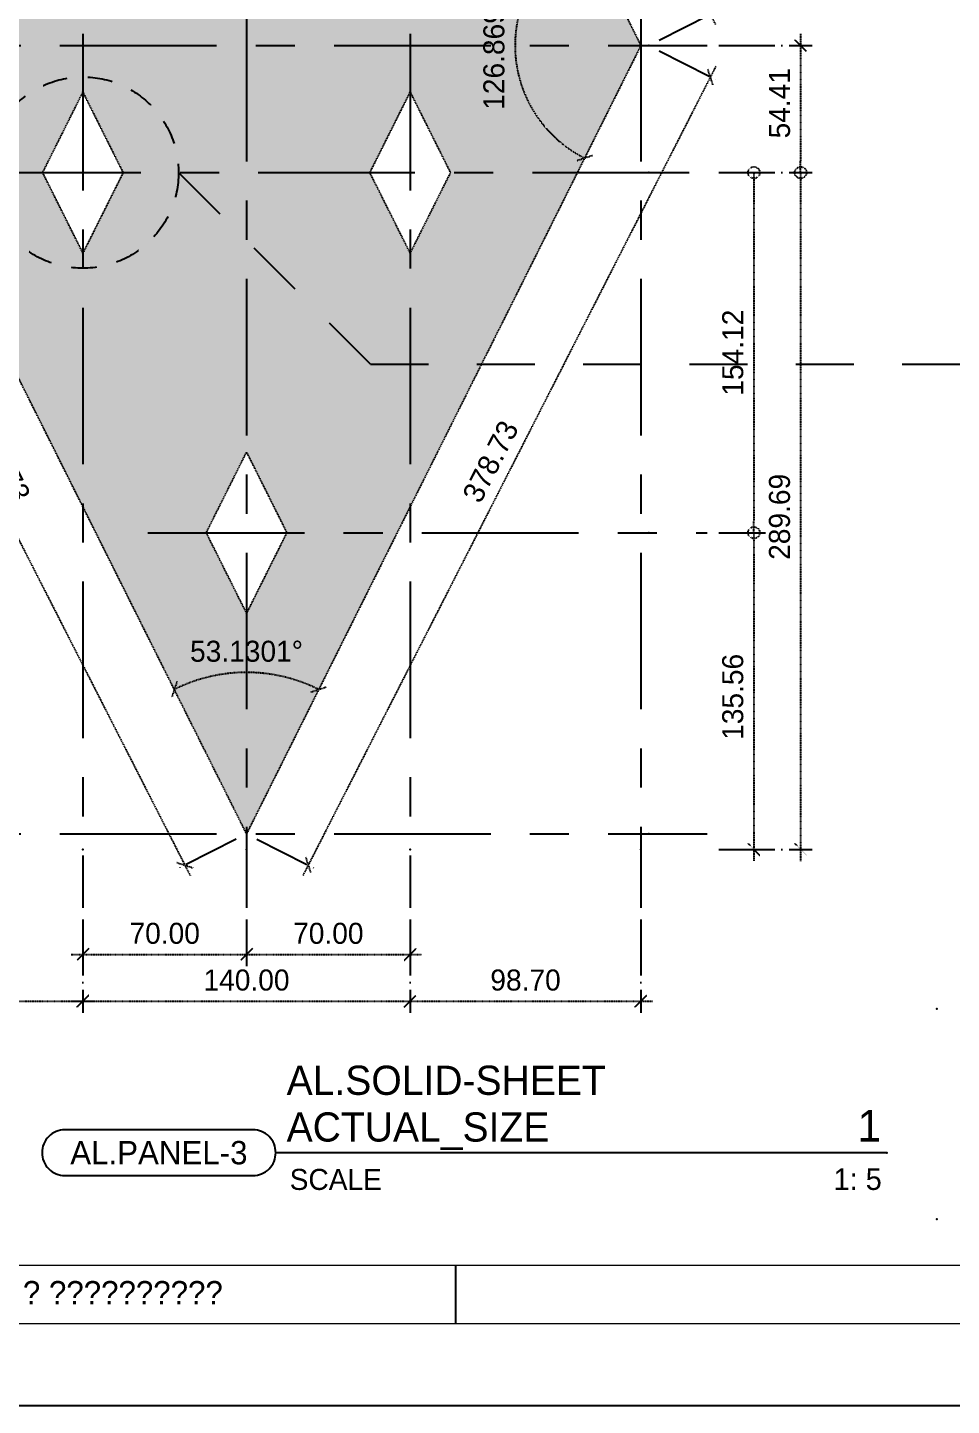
# Model space of a CAD drawing. Header units: millimetres. Extents: x -244126 to 368105, y -173968 to 259060.
# Drawn here: x 18429 to 18824, y 3898 to 4488 of the extents above; entities that cross this region are included whole.
import ezdxf
from ezdxf.enums import TextEntityAlignment as Align

# ---------------------------------------------------------------- set-up
doc = ezdxf.new("R2010")
doc.units = ezdxf.units.MM
doc.header["$MEASUREMENT"] = 0
for name, pattern in [('ACAD_ISO04W100', [30, 24, -3, 0, -3]), ('BORDER2', [22.225, 6.35, -3.175, 6.35, -3.175, 0, -3.175]), ('CENTER', [2, 1.25, -0.25, 0.25, -0.25]), ('TA_GL_000.00010', [0.000275, 0.0001, -2.5e-05, 2.5e-05, -2.5e-05, 0.0001]), ('TA_GL_067.00000', [184.25, 67, -16.75, 16.75, -16.75, 67]), ('TA_HL_003.00000', [19.5, 10.65, -8.85]), ('TA_HL_007.00000', [45.5, 24.85, -20.65])]:
    doc.linetypes.add(name, pattern=pattern)
for name, color, linetype in [('000 - D I M', 6, 'Continuous'), ('000 - GRID', 8, 'CENTER'), ('000 - H A T C H', 8, 'Continuous'), ('000 - SYMBOL CON', 1, 'Continuous'), ('000 - T E X T', 4, 'Continuous'), ('000 - TITLEBLOCK', 4, 'Continuous'), ('000 - WIPEOUT', 250, 'Continuous'), ('A11_ALU.SOLID SHEET', 7, 'Continuous')]:
    doc.layers.add(name, color=color, linetype=linetype)
doc.styles.add('Cetury Gothic', font='GOTHIC.TTF')
doc.styles.add('CORDIA', font='cordia.shx')
doc.styles.add('MtXpl_BrowalliaUPC', font='BrowalliaUPC.ttf')
doc.styles.add('TA', font='Cordia New.ttf', dxfattribs={"height": 4.5})
doc.dimstyles.new('DIM C-C', dxfattribs={"dimtxt": 0.18, "dimasz": 0.1, "dimexe": 0.1, "dimexo": 0.1, "dimgap": 0.09, "dimtad": 1, "dimtoh": 1, "dimzin": 0, "dimdsep": 46, "dimtxsty": 'CORDIA', "dimblk": 'ORIGIN', "dimcen": 0.1, "dimdle": 0.1, "dimclrd": 40, "dimclre": 140, "dimclrt": 3, "dimadec": 0, "dimazin": 0, "dimtfac": 1, "dimtix": 1, "dimtmove": 2, "dimatfit": 3, "dimfxl": 1, "dimtolj": 1, "dimtzin": 0, "dimarcsym": 0})
doc.dimstyles.new('DIM C-E', dxfattribs={"dimscale": 2, "dimtxt": 0.18, "dimasz": 0.1, "dimexe": 0.1, "dimexo": 0.1, "dimgap": 0.09, "dimtad": 1, "dimtoh": 1, "dimzin": 0, "dimdsep": 46, "dimtxsty": 'CORDIA', "dimblk1": 'ORIGIN', "dimblk2": 'OBLIQUE', "dimsah": 1, "dimcen": 0.1, "dimdle": 0.1, "dimclrd": 40, "dimclre": 140, "dimclrt": 3, "dimadec": 0, "dimazin": 0, "dimtfac": 1, "dimtix": 1, "dimtmove": 2, "dimatfit": 3, "dimfxl": 1, "dimtolj": 1, "dimtzin": 0, "dimarcsym": 0})
doc.dimstyles.new('DIM E-C', dxfattribs={"dimscale": 2, "dimtxt": 0.18, "dimasz": 0.1, "dimexe": 0.1, "dimexo": 0.1, "dimgap": 0.09, "dimtad": 1, "dimtoh": 1, "dimzin": 0, "dimdsep": 46, "dimtxsty": 'CORDIA', "dimblk1": 'OBLIQUE', "dimblk2": 'ORIGIN', "dimsah": 1, "dimcen": 0.1, "dimdle": 0.1, "dimclrd": 40, "dimclre": 140, "dimclrt": 3, "dimadec": 0, "dimazin": 0, "dimtfac": 1, "dimtix": 1, "dimtmove": 2, "dimatfit": 3, "dimfxl": 1, "dimtolj": 1, "dimtzin": 0, "dimarcsym": 0})
doc.dimstyles.new('DIM E-E', dxfattribs={"dimscale": 2, "dimtxt": 0.18, "dimasz": 0.1, "dimexe": 0.1, "dimexo": 0.1, "dimgap": 0.09, "dimtad": 1, "dimtoh": 1, "dimzin": 0, "dimdsep": 46, "dimtxsty": 'CORDIA', "dimblk": 'OBLIQUE', "dimcen": 0.1, "dimdle": 0.1, "dimclrd": 40, "dimclre": 140, "dimclrt": 3, "dimadec": 0, "dimazin": 0, "dimtfac": 1, "dimtix": 1, "dimtmove": 2, "dimatfit": 3, "dimfxl": 1, "dimtolj": 1, "dimtzin": 0, "dimarcsym": 0})

# ---------------------------------------------------------------- blocks, each defined once
blk = doc.blocks.new('A$Cfd196da9')
at = {"color": 0, "linetype": 'ByBlock', "const_width": 0.1}
blk.add_lwpolyline([(-143.5, -98), (96.5, -98), (96.5, 99), (-143.5, 99)], close=True, dxfattribs=at)
blk = doc.blocks.new('*U1674')
at = {"layer": '000 - T E X T', "color": 3}
blk.add_line((405.94, 35), (405.94, 60), dxfattribs=at)
at = {"layer": '000 - T E X T', "color": 3, "const_width": 0.5}
blk.add_lwpolyline([(25, 60), (1225, 60)], dxfattribs=at)
at = {"layer": '000 - TITLEBLOCK', "color": 250}
blk.add_lwpolyline([(0, 0), (1485, 0), (1485, 1050), (0, 1050)], close=True, dxfattribs=at)
at = {"layer": '000 - T E X T', "color": 3, "xscale": 5, "yscale": 5, "zscale": 5}
blk.add_blockref('A$Cfd196da9', (742.5, 525), dxfattribs=at)
at = {"color": 4, "style": 'TA'}
blk.add_attdef('PAPER_SIZE', text='', height=6.25, dxfattribs=at).set_placement((1421.5, 24.94), align=Align.MIDDLE_RIGHT)
blk.add_attdef('SCALE_SIZE', text='', height=6.25, dxfattribs=at).set_placement((1433.78, 25.07), align=Align.MIDDLE_LEFT)
at = {"layer": '000 - T E X T', "color": 250, "style": 'TA'}
for tag, height, p in [('SUPERLINK', 5, (43.16, 1039.41)), ('NAMEFILE', 5, (43.16, 1029.41)), ('SC', 100, (8.41, 938.03))]:
    blk.add_attdef(tag, text='', height=height, dxfattribs=at).set_placement(p, align=Align.MIDDLE_LEFT)
at = {"layer": '000 - T E X T', "color": 4, "style": 'TA'}
for tag, height, p in [('NAME_JOB_1', 5, (1309.16, 845.63)), ('NAME_JOB_2', 5, (1309.16, 834.72)), ('NAME_PROJECT_1', 7.5, (1234.52, 797.42)), ('NAME_PROJECT_2', 7.5, (1234.52, 778.92)), ('NAME_PROJECT_3', 7.5, (1234.52, 760.42)), ('CODE_VALUE_1', 4.75, (1302.87, 722.8)), ('CODE_VALUE_2', 4.75, (1302.87, 707.8)), ('PART_NAME_VALUE_1', 4.75, (1302.87, 689.69)), ('PART_NAME_VALUE_2', 4.75, (1302.87, 674.69)), ('PART_NAME_VALUE_3', 4.75, (1302.87, 659.69)), ('MATTERIAL_VALUE_1', 9, (1304.89, 642.26)), ('SPEC_VALUE', 9, (1304.89, 621.71)), ('THICKNESS_VALUE', 9, (1304.89, 601.32)), ('COATING_VALUE_1', 9, (1304.89, 581.25)), ('COATING_VALUE_2', 9, (1304.89, 561.18)), ('NAME_TITLE_1', 6, (1236.27, 194.04)), ('NAME_TITLE_2', 6, (1236.27, 177.39)), ('NAME_TITLE_3', 6, (1236.27, 160.74)), ('DRAWING_NO1', 6, (1236.53, 82.29)), ('DRAWING_NO2', 6, (1236.53, 62.29))]:
    blk.add_attdef(tag, text='', height=height, dxfattribs=at).set_placement(p, align=Align.MIDDLE_LEFT)
for tag, p in [('NAME_DAFT', (1383.53, 340.54)), ('NAME_CHECKED', (1383.53, 306.49)), ('NAME_DESIGNER', (1383.53, 273.03)), ('NAME_DESIGN_MGR', (1383.53, 237.79))]:
    blk.add_attdef(tag, text='', height=9, dxfattribs=at).set_placement(p, align=Align.MIDDLE_CENTER)
for tag, p, height in [('REV', (1383.82, 125.62), 9.38), ('NAME_REMARK', (138.21, 43.26), 10)]:
    blk.add_attdef(tag, p, '', height=height, dxfattribs=at)
at = {"layer": '000 - T E X T', "color": 4, "style": 'Cetury Gothic'}
for tag, p in [('SHEET_NO.', (1403.95, 84.99)), ('TOTAL_SHEET_NO.', (1402.41, 44.1))]:
    blk.add_attdef(tag, text='', height=9, dxfattribs=at).set_placement(p, align=Align.CENTER)
blk = doc.blocks.new('*U305')
at = {"color": 3}
blk.add_point((0, -688.2), dxfattribs=at)
at = {"layer": '000 - GRID', "color": 0, "linetype": 'ByBlock'}
blk.add_line((0, 25), (0, -713.2), dxfattribs=at)
at = {"style": 'TA', "flags": 1}
blk.add_attdef('LOCATION', (6, 6), '', height=4.5, dxfattribs=at)
blk = doc.blocks.new('*U306')
at = {"color": 3}
blk.add_point((0, -344.1), dxfattribs=at)
at = {"layer": '000 - GRID', "color": 0, "linetype": 'ByBlock'}
blk.add_line((0, 25), (0, -369.1), dxfattribs=at)
at = {"layer": '000 - GRID', "color": 0}
blk.add_point((0, 0), dxfattribs=at)
at = {"style": 'TA', "flags": 1}
blk.add_attdef('LOCATION', (6, 6), '', height=4.5, dxfattribs=at)
blk = doc.blocks.new('*U871')
at = {"color": 4}
blk.add_line((-4.26, 5.7), (-56.55, 5.7), dxfattribs=at)
at = {"linetype": 'TA_GL_000.00010'}
blk.add_point((0, 18), dxfattribs=at)
for p in [(-4.26, 5.7), (0, 0)]:
    blk.add_point(p)
at = {"layer": '000 - SYMBOL CON', "color": 0, "linetype": 'ByBlock'}
blk.add_lwpolyline([(-74.59, 7.66, 0.414214), (-76.55, 5.7, 0.414214), (-74.59, 3.74), (-58.51, 3.74, 0.414214), (-56.55, 5.7, 0.414214), (-58.51, 7.66)], format="xyb", close=True, dxfattribs=at)
at = {"color": 4, "linetype": 'BORDER2', "style": 'Cetury Gothic'}
blk.add_text('SCALE', height=1.8, dxfattribs=at).set_placement((-55.36, 2.51))
at = {"color": 0, "style": 'TA'}
for tag, p in [('HEADING2', (-55.62, 10.65)), ('HEADING', (-55.62, 6.65))]:
    blk.add_attdef(tag, p, '', height=2.5, dxfattribs=at)
for tag, height, p in [('LO', 2.7, (-4.76, 6.65)), ('SC', 1.85, (-4.7, 2.51))]:
    blk.add_attdef(tag, text='', height=height, dxfattribs=at).set_placement(p, align=Align.RIGHT)
at = {"layer": '000 - T E X T', "color": 0, "style": 'MtXpl_BrowalliaUPC'}
blk.add_attdef('NO.CODE', text='', height=2, dxfattribs=at).set_placement((-66.55, 5.7), align=Align.MIDDLE_CENTER)
blk = doc.blocks.new('A$Cc77fa2ac')
at = {"color": 3, "linetype": 'TA_GL_000.00010'}
blk.add_wipeout([(0, 34.41), (17.2, 0), (0, -34.41), (-17.2, 0)], dxfattribs=at).dxf.layer = '000 - WIPEOUT'
at = {"layer": 'A11_ALU.SOLID SHEET', "color": 3, "linetype": 'TA_GL_000.00010'}
blk.add_lwpolyline([(0, 34.41), (17.2, 0), (0, -34.41), (-17.2, 0)], close=True, dxfattribs=at)
blk = doc.blocks.new('*U351')
at = {"color": 3}
blk.add_point((0, -324.1), dxfattribs=at)
at = {"layer": '000 - GRID', "color": 0, "linetype": 'ByBlock'}
blk.add_line((0, 25), (0, -349.1), dxfattribs=at)
at = {"layer": '000 - GRID', "color": 0}
blk.add_point((0, 0), dxfattribs=at)
at = {"style": 'TA', "flags": 1}
blk.add_attdef('LOCATION', (6, 6), '', height=4.5, dxfattribs=at)
blk = doc.blocks.new('*U349')
at = {"color": 3}
blk.add_point((0, -259.25), dxfattribs=at)
at = {"layer": '000 - GRID', "color": 0, "linetype": 'ByBlock'}
blk.add_line((0, 25), (0, -284.25), dxfattribs=at)
at = {"layer": '000 - GRID', "color": 0}
blk.add_point((0, 0), dxfattribs=at)
at = {"style": 'TA', "flags": 1}
blk.add_attdef('LOCATION', (6, 6), '', height=4.5, dxfattribs=at)
blk = doc.blocks.new('*U350')
at = {"color": 3}
blk.add_point((0, -189.25), dxfattribs=at)
at = {"layer": '000 - GRID', "color": 0, "linetype": 'ByBlock'}
blk.add_line((0, 25), (0, -214.25), dxfattribs=at)
at = {"layer": '000 - GRID', "color": 0}
blk.add_point((0, 0), dxfattribs=at)
at = {"style": 'TA', "flags": 1}
blk.add_attdef('LOCATION', (6, 6), '', height=4.5, dxfattribs=at)
blk = doc.blocks.new('_Oblique')
at = {"color": 0, "linetype": 'ByBlock', "lineweight": -2}
blk.add_line((-0.5, -0.5), (0.5, 0.5), dxfattribs=at)
blk = doc.blocks.new('_Origin')
at = {"color": 0, "linetype": 'ByBlock', "lineweight": -2}
blk.add_line((0, 0), (-1, 0), dxfattribs=at)
blk.add_circle((0, 0), 0.5, dxfattribs=at)
blk = doc.blocks.new('*D2558')
at = {"layer": '000 - D I M', "color": 40, "linetype": 'TA_GL_000.00010', "lineweight": -2, "transparency": 16777216}
blk.add_line((18759.98, 4485.26), (18759.98, 4430.85), dxfattribs=at)
at = {"layer": '000 - D I M', "color": 140, "linetype": 'ACAD_ISO04W100', "lineweight": -2, "transparency": 16777216}
for p, q in [((18724.98, 4480.26), (18764.98, 4480.26)), ((18724.98, 4425.85), (18764.98, 4425.85))]:
    blk.add_line(p, q, dxfattribs=at)
at = {"layer": 'Defpoints', "color": 0, "linetype": 'TA_GL_000.00010', "transparency": 16777216}
for p in [(18719.98, 4480.26), (18719.98, 4425.85), (18759.98, 4425.85)]:
    blk.add_point(p, dxfattribs=at)
at = {"layer": '000 - D I M', "color": 40, "linetype": 'TA_GL_000.00010', "lineweight": -2, "transparency": 16777216, "xscale": 5, "yscale": 5, "zscale": 5}
for name, p, rotation in [('_Oblique', (18759.98, 4480.26), 90), ('_Origin', (18759.98, 4425.85), 270)]:
    blk.add_blockref(name, p, dxfattribs=dict(at, rotation=rotation))
at = {"layer": '000 - D I M', "color": 3, "linetype": 'TA_GL_000.00010', "transparency": 16777216, "insert": (18750.98, 4455.56), "char_height": 9, "attachment_point": 5, "rotation": 90, "style": 'CORDIA'}
blk.add_mtext('\\A1;54.41', dxfattribs=at)
blk = doc.blocks.new('*D2559')
at = {"layer": '000 - D I M', "color": 140, "linetype": 'ACAD_ISO04W100', "lineweight": -2, "transparency": 16777216}
for p, q in [((18724.98, 4425.85), (18744.98, 4425.85)), ((18724.98, 4271.73), (18744.98, 4271.73))]:
    blk.add_line(p, q, dxfattribs=at)
at = {"layer": '000 - D I M', "color": 40, "linetype": 'TA_GL_000.00010', "lineweight": -2, "transparency": 16777216}
blk.add_line((18739.98, 4420.85), (18739.98, 4276.73), dxfattribs=at)
at = {"layer": 'Defpoints', "color": 0, "linetype": 'TA_GL_000.00010', "transparency": 16777216}
for p in [(18719.98, 4425.85), (18719.98, 4271.73), (18739.98, 4271.73)]:
    blk.add_point(p, dxfattribs=at)
at = {"layer": '000 - D I M', "color": 40, "linetype": 'TA_GL_000.00010', "lineweight": -2, "transparency": 16777216, "xscale": 5, "yscale": 5, "zscale": 5}
for p, rotation in [((18739.98, 4425.85), 90), ((18739.98, 4271.73), 270)]:
    blk.add_blockref('_Origin', p, dxfattribs=dict(at, rotation=rotation))
at = {"layer": '000 - D I M', "color": 3, "linetype": 'TA_GL_000.00010', "transparency": 16777216, "insert": (18730.98, 4348.79), "char_height": 9, "attachment_point": 5, "rotation": 90, "style": 'CORDIA'}
blk.add_mtext('\\A1;154.12', dxfattribs=at)
blk = doc.blocks.new('*D2560')
at = {"layer": '000 - D I M', "color": 140, "linetype": 'ACAD_ISO04W100', "lineweight": -2, "transparency": 16777216}
for p, q in [((18724.98, 4271.73), (18744.98, 4271.73)), ((18724.98, 4136.17), (18744.98, 4136.17))]:
    blk.add_line(p, q, dxfattribs=at)
at = {"layer": '000 - D I M', "color": 40, "linetype": 'TA_GL_000.00010', "lineweight": -2, "transparency": 16777216}
blk.add_line((18739.98, 4266.73), (18739.98, 4131.17), dxfattribs=at)
at = {"layer": 'Defpoints', "color": 0, "linetype": 'TA_GL_000.00010', "transparency": 16777216}
for p in [(18719.98, 4271.73), (18719.98, 4136.17), (18739.98, 4136.17)]:
    blk.add_point(p, dxfattribs=at)
at = {"layer": '000 - D I M', "color": 40, "linetype": 'TA_GL_000.00010', "lineweight": -2, "transparency": 16777216, "xscale": 5, "yscale": 5, "zscale": 5}
for name, p, rotation in [('_Origin', (18739.98, 4271.73), 90), ('_Oblique', (18739.98, 4136.17), 270)]:
    blk.add_blockref(name, p, dxfattribs=dict(at, rotation=rotation))
at = {"layer": '000 - D I M', "color": 3, "linetype": 'TA_GL_000.00010', "transparency": 16777216, "insert": (18730.98, 4201.45), "char_height": 9, "attachment_point": 5, "rotation": 90, "style": 'CORDIA'}
blk.add_mtext('\\A1;135.56', dxfattribs=at)
blk = doc.blocks.new('*D2561')
at = {"layer": '000 - D I M', "color": 140, "linetype": 'ACAD_ISO04W100', "lineweight": -2, "transparency": 16777216}
for p, q in [((18724.98, 4425.85), (18764.98, 4425.85)), ((18724.98, 4136.17), (18764.98, 4136.17))]:
    blk.add_line(p, q, dxfattribs=at)
at = {"layer": '000 - D I M', "color": 40, "linetype": 'TA_GL_000.00010', "lineweight": -2, "transparency": 16777216}
blk.add_line((18759.98, 4420.85), (18759.98, 4131.17), dxfattribs=at)
at = {"layer": 'Defpoints', "color": 0, "linetype": 'TA_GL_000.00010', "transparency": 16777216}
for p in [(18719.98, 4425.85), (18719.98, 4136.17), (18759.98, 4136.17)]:
    blk.add_point(p, dxfattribs=at)
at = {"layer": '000 - D I M', "color": 40, "linetype": 'TA_GL_000.00010', "lineweight": -2, "transparency": 16777216, "xscale": 5, "yscale": 5, "zscale": 5}
for name, p, rotation in [('_Origin', (18759.98, 4425.85), 90), ('_Oblique', (18759.98, 4136.17), 270)]:
    blk.add_blockref(name, p, dxfattribs=dict(at, rotation=rotation))
at = {"layer": '000 - D I M', "color": 3, "linetype": 'TA_GL_000.00010', "transparency": 16777216, "insert": (18750.98, 4278.51), "char_height": 9, "attachment_point": 5, "rotation": 90, "style": 'CORDIA'}
blk.add_mtext('\\A1;289.69', dxfattribs=at)
blk = doc.blocks.new('*D2562')
at = {"layer": '000 - D I M', "color": 140, "linetype": 'ACAD_ISO04W100', "lineweight": -2, "transparency": 16777216}
for p, q in [((18452.93, 4106.17), (18452.93, 4086.17)), ((18522.93, 4106.17), (18522.93, 4086.17))]:
    blk.add_line(p, q, dxfattribs=at)
at = {"layer": '000 - D I M', "color": 40, "linetype": 'TA_GL_000.00010', "lineweight": -2, "transparency": 16777216}
blk.add_line((18447.93, 4091.17), (18527.93, 4091.17), dxfattribs=at)
at = {"layer": 'Defpoints', "color": 0, "linetype": 'TA_GL_000.00010', "transparency": 16777216}
for p in [(18452.93, 4111.17), (18522.93, 4111.17), (18522.93, 4091.17)]:
    blk.add_point(p, dxfattribs=at)
at = {"layer": '000 - D I M', "color": 40, "linetype": 'TA_GL_000.00010', "lineweight": -2, "transparency": 16777216, "xscale": 5, "yscale": 5, "zscale": 5, "rotation": 180}
blk.add_blockref('_Oblique', (18452.93, 4091.17), dxfattribs=at)
at = {"layer": '000 - D I M', "color": 40, "linetype": 'TA_GL_000.00010', "lineweight": -2, "transparency": 16777216, "xscale": 5, "yscale": 5, "zscale": 5}
blk.add_blockref('_Oblique', (18522.93, 4091.17), dxfattribs=at)
at = {"layer": '000 - D I M', "color": 3, "linetype": 'TA_GL_000.00010', "transparency": 16777216, "insert": (18487.93, 4100.17), "char_height": 9, "attachment_point": 5, "style": 'CORDIA'}
blk.add_mtext('\\A1;70.00', dxfattribs=at)
blk = doc.blocks.new('*D2563')
at = {"layer": '000 - D I M', "color": 140, "linetype": 'ACAD_ISO04W100', "lineweight": -2, "transparency": 16777216}
for p, q in [((18522.93, 4106.17), (18522.93, 4086.17)), ((18592.93, 4106.17), (18592.93, 4086.17))]:
    blk.add_line(p, q, dxfattribs=at)
at = {"layer": '000 - D I M', "color": 40, "linetype": 'TA_GL_000.00010', "lineweight": -2, "transparency": 16777216}
blk.add_line((18517.93, 4091.17), (18597.93, 4091.17), dxfattribs=at)
at = {"layer": 'Defpoints', "color": 0, "linetype": 'TA_GL_000.00010', "transparency": 16777216}
for p in [(18522.93, 4111.17), (18592.93, 4111.17), (18592.93, 4091.17)]:
    blk.add_point(p, dxfattribs=at)
at = {"layer": '000 - D I M', "color": 40, "linetype": 'TA_GL_000.00010', "lineweight": -2, "transparency": 16777216, "xscale": 5, "yscale": 5, "zscale": 5, "rotation": 180}
blk.add_blockref('_Oblique', (18522.93, 4091.17), dxfattribs=at)
at = {"layer": '000 - D I M', "color": 40, "linetype": 'TA_GL_000.00010', "lineweight": -2, "transparency": 16777216, "xscale": 5, "yscale": 5, "zscale": 5}
blk.add_blockref('_Oblique', (18592.93, 4091.17), dxfattribs=at)
at = {"layer": '000 - D I M', "color": 3, "linetype": 'TA_GL_000.00010', "transparency": 16777216, "insert": (18557.93, 4100.17), "char_height": 9, "attachment_point": 5, "style": 'CORDIA'}
blk.add_mtext('\\A1;70.00', dxfattribs=at)
blk = doc.blocks.new('*D2564')
at = {"layer": '000 - D I M', "color": 140, "linetype": 'ACAD_ISO04W100', "lineweight": -2, "transparency": 16777216}
for p, q in [((18354.24, 4106.17), (18354.24, 4066.17)), ((18452.93, 4106.17), (18452.93, 4066.17))]:
    blk.add_line(p, q, dxfattribs=at)
at = {"layer": '000 - D I M', "color": 40, "linetype": 'TA_GL_000.00010', "lineweight": -2, "transparency": 16777216}
blk.add_line((18349.24, 4071.17), (18457.93, 4071.17), dxfattribs=at)
at = {"layer": 'Defpoints', "color": 0, "linetype": 'TA_GL_000.00010', "transparency": 16777216}
for p in [(18354.24, 4111.17), (18452.93, 4111.17), (18452.93, 4071.17)]:
    blk.add_point(p, dxfattribs=at)
at = {"layer": '000 - D I M', "color": 40, "linetype": 'TA_GL_000.00010', "lineweight": -2, "transparency": 16777216, "xscale": 5, "yscale": 5, "zscale": 5, "rotation": 180}
blk.add_blockref('_Oblique', (18354.24, 4071.17), dxfattribs=at)
at = {"layer": '000 - D I M', "color": 40, "linetype": 'TA_GL_000.00010', "lineweight": -2, "transparency": 16777216, "xscale": 5, "yscale": 5, "zscale": 5}
blk.add_blockref('_Oblique', (18452.93, 4071.17), dxfattribs=at)
at = {"layer": '000 - D I M', "color": 3, "linetype": 'TA_GL_000.00010', "transparency": 16777216, "insert": (18403.59, 4080.17), "char_height": 9, "attachment_point": 5, "style": 'CORDIA'}
blk.add_mtext('\\A1;98.70', dxfattribs=at)
blk = doc.blocks.new('*D2565')
at = {"layer": '000 - D I M', "color": 140, "linetype": 'ACAD_ISO04W100', "lineweight": -2, "transparency": 16777216}
for p, q in [((18452.93, 4106.17), (18452.93, 4066.17)), ((18592.93, 4106.17), (18592.93, 4066.17))]:
    blk.add_line(p, q, dxfattribs=at)
at = {"layer": '000 - D I M', "color": 40, "linetype": 'TA_GL_000.00010', "lineweight": -2, "transparency": 16777216}
blk.add_line((18447.93, 4071.17), (18597.93, 4071.17), dxfattribs=at)
at = {"layer": 'Defpoints', "color": 0, "linetype": 'TA_GL_000.00010', "transparency": 16777216}
for p in [(18452.93, 4111.17), (18592.93, 4111.17), (18592.93, 4071.17)]:
    blk.add_point(p, dxfattribs=at)
at = {"layer": '000 - D I M', "color": 40, "linetype": 'TA_GL_000.00010', "lineweight": -2, "transparency": 16777216, "xscale": 5, "yscale": 5, "zscale": 5, "rotation": 180}
blk.add_blockref('_Oblique', (18452.93, 4071.17), dxfattribs=at)
at = {"layer": '000 - D I M', "color": 40, "linetype": 'TA_GL_000.00010', "lineweight": -2, "transparency": 16777216, "xscale": 5, "yscale": 5, "zscale": 5}
blk.add_blockref('_Oblique', (18592.93, 4071.17), dxfattribs=at)
at = {"layer": '000 - D I M', "color": 3, "linetype": 'TA_GL_000.00010', "transparency": 16777216, "insert": (18522.93, 4080.17), "char_height": 9, "attachment_point": 5, "style": 'CORDIA'}
blk.add_mtext('\\A1;140.00', dxfattribs=at)
blk = doc.blocks.new('*D2566')
at = {"layer": '000 - D I M', "color": 140, "linetype": 'ACAD_ISO04W100', "lineweight": -2, "transparency": 16777216}
for p, q in [((18592.93, 4106.17), (18592.93, 4066.17)), ((18691.63, 4106.17), (18691.63, 4066.17))]:
    blk.add_line(p, q, dxfattribs=at)
at = {"layer": '000 - D I M', "color": 40, "linetype": 'TA_GL_000.00010', "lineweight": -2, "transparency": 16777216}
blk.add_line((18587.93, 4071.17), (18696.63, 4071.17), dxfattribs=at)
at = {"layer": 'Defpoints', "color": 0, "linetype": 'TA_GL_000.00010', "transparency": 16777216}
for p in [(18592.93, 4111.17), (18691.63, 4111.17), (18691.63, 4071.17)]:
    blk.add_point(p, dxfattribs=at)
at = {"layer": '000 - D I M', "color": 40, "linetype": 'TA_GL_000.00010', "lineweight": -2, "transparency": 16777216, "xscale": 5, "yscale": 5, "zscale": 5, "rotation": 180}
blk.add_blockref('_Oblique', (18592.93, 4071.17), dxfattribs=at)
at = {"layer": '000 - D I M', "color": 40, "linetype": 'TA_GL_000.00010', "lineweight": -2, "transparency": 16777216, "xscale": 5, "yscale": 5, "zscale": 5}
blk.add_blockref('_Oblique', (18691.63, 4071.17), dxfattribs=at)
at = {"layer": '000 - D I M', "color": 3, "linetype": 'TA_GL_000.00010', "transparency": 16777216, "insert": (18642.28, 4080.17), "char_height": 9, "attachment_point": 5, "style": 'CORDIA'}
blk.add_mtext('\\A1;98.70', dxfattribs=at)
blk = doc.blocks.new('*D356')
at = {"layer": '000 - D I M', "color": 40, "linetype": 'TA_GL_000.00010', "lineweight": -2, "transparency": 16777216}
blk.add_arc((18522.93, 4817.65), 92.12, 243.43495, 296.56505, dxfattribs=at)
at = {"layer": 'Defpoints', "color": 0, "linetype": 'TA_GL_000.00010', "transparency": 16777216}
for p in [(18522.93, 4817.65), (18522.93, 4817.65), (18508.75, 4726.63), (18354.24, 4480.26), (18691.63, 4480.26)]:
    blk.add_point(p, dxfattribs=at)
at = {"layer": '000 - D I M', "color": 40, "linetype": 'TA_GL_000.00010', "lineweight": -2, "transparency": 16777216, "xscale": 5, "yscale": 5, "zscale": 5}
for p, rotation in [((18481.74, 4735.26), 153.4349488229188), ((18564.13, 4735.26), 26.56505117708146)]:
    blk.add_blockref('_Oblique', p, dxfattribs=dict(at, rotation=rotation))
at = {"layer": '000 - D I M', "color": 3, "linetype": 'TA_GL_000.00010', "transparency": 16777216, "insert": (18522.93, 4734.53), "char_height": 9, "attachment_point": 5, "style": 'CORDIA'}
blk.add_mtext('\\A1;53.1301°', dxfattribs=at)
blk = doc.blocks.new('*D2567')
at = {"layer": '000 - D I M', "color": 40, "linetype": 'TA_GL_000.00010', "lineweight": -2, "transparency": 16777216}
blk.add_arc((18522.93, 4142.87), 69.04, 63.43495, 116.56505, dxfattribs=at)
at = {"layer": 'Defpoints', "color": 0, "linetype": 'TA_GL_000.00010', "transparency": 16777216}
for p in [(18354.24, 4480.26), (18691.63, 4480.26), (18533.56, 4211.09), (18522.93, 4142.87), (18522.93, 4142.87)]:
    blk.add_point(p, dxfattribs=at)
at = {"layer": '000 - D I M', "color": 40, "linetype": 'TA_GL_000.00010', "lineweight": -2, "transparency": 16777216, "xscale": 5, "yscale": 5, "zscale": 5}
for p, rotation in [((18492.06, 4204.62), 206.5650511770813), ((18553.81, 4204.62), 333.4349488229186)]:
    blk.add_blockref('_Oblique', p, dxfattribs=dict(at, rotation=rotation))
at = {"layer": '000 - D I M', "color": 3, "linetype": 'TA_GL_000.00010', "transparency": 16777216, "insert": (18522.93, 4220.91), "char_height": 9, "attachment_point": 5, "style": 'CORDIA'}
blk.add_mtext('\\A1;53.1301°', dxfattribs=at)
blk = doc.blocks.new('*D357')
at = {"layer": '000 - D I M', "color": 40, "linetype": 'TA_GL_000.00010', "lineweight": -2, "transparency": 16777216}
blk.add_arc((18354.24, 4480.26), 53.83, 296.56505, 63.43495, dxfattribs=at)
at = {"layer": 'Defpoints', "color": 0, "linetype": 'TA_GL_000.00010', "transparency": 16777216}
for p in [(18522.93, 4817.65), (18354.24, 4480.26), (18354.24, 4480.26), (18404.44, 4460.85), (18522.93, 4142.87)]:
    blk.add_point(p, dxfattribs=at)
at = {"layer": '000 - D I M', "color": 40, "linetype": 'TA_GL_000.00010', "lineweight": -2, "transparency": 16777216, "xscale": 5, "yscale": 5, "zscale": 5}
for p, rotation in [((18378.31, 4528.41), 153.4349488229187), ((18378.31, 4432.12), 206.5650511770817)]:
    blk.add_blockref('_Oblique', p, dxfattribs=dict(at, rotation=rotation))
at = {"layer": '000 - D I M', "color": 3, "linetype": 'TA_GL_000.00010', "transparency": 16777216, "insert": (18399.07, 4480.26), "char_height": 9, "attachment_point": 5, "rotation": 90, "style": 'CORDIA'}
blk.add_mtext('\\A1;126.8699°', dxfattribs=at)
blk = doc.blocks.new('*D2568')
at = {"layer": '000 - D I M', "color": 40, "linetype": 'TA_GL_000.00010', "lineweight": -2, "transparency": 16777216}
blk.add_arc((18691.63, 4480.26), 53.83, 116.56505, 243.43495, dxfattribs=at)
at = {"layer": 'Defpoints', "color": 0, "linetype": 'TA_GL_000.00010', "transparency": 16777216}
for p in [(18522.93, 4817.65), (18641.42, 4499.68), (18691.63, 4480.26), (18691.63, 4480.26), (18522.93, 4142.87)]:
    blk.add_point(p, dxfattribs=at)
at = {"layer": '000 - D I M', "color": 40, "linetype": 'TA_GL_000.00010', "lineweight": -2, "transparency": 16777216, "xscale": 5, "yscale": 5, "zscale": 5}
for p, rotation in [((18667.56, 4528.41), 26.56505117708123), ((18667.56, 4432.12), 333.4349488229182)]:
    blk.add_blockref('_Oblique', p, dxfattribs=dict(at, rotation=rotation))
at = {"layer": '000 - D I M', "color": 3, "linetype": 'TA_GL_000.00010', "transparency": 16777216, "insert": (18628.8, 4480.26), "char_height": 9, "attachment_point": 5, "rotation": 90, "style": 'CORDIA'}
blk.add_mtext('\\A1;126.8699°', dxfattribs=at)
blk = doc.blocks.new('*D2569')
at = {"layer": '000 - D I M', "color": 40, "linetype": 'TA_GL_000.00010', "lineweight": -2, "transparency": 16777216}
blk.add_line((18322.23, 4489.27), (18498.82, 4835.56), dxfattribs=at)
at = {"layer": '000 - D I M', "color": 140, "linetype": 'ACAD_ISO04W100', "lineweight": -2, "transparency": 16777216}
for p, q in [((18518.48, 4819.93), (18492.09, 4833.38)), ((18346.43, 4482.54), (18320.04, 4495.99))]:
    blk.add_line(p, q, dxfattribs=at)
at = {"layer": 'Defpoints', "color": 0, "linetype": 'TA_GL_000.00010', "transparency": 16777216}
for p in [(18496.55, 4831.11), (18522.93, 4817.65), (18350.89, 4480.26)]:
    blk.add_point(p, dxfattribs=at)
at = {"layer": '000 - D I M', "color": 40, "linetype": 'TA_GL_000.00010', "lineweight": -2, "transparency": 16777216, "xscale": 5, "yscale": 5, "zscale": 5}
for p, rotation in [((18496.55, 4831.11), 62.98108673465944), ((18324.5, 4493.72), 242.9810867346594)]:
    blk.add_blockref('_Oblique', p, dxfattribs=dict(at, rotation=rotation))
at = {"layer": '000 - D I M', "color": 3, "linetype": 'TA_GL_000.00010', "transparency": 16777216, "insert": (18402.51, 4666.5), "char_height": 9, "attachment_point": 5, "rotation": 62.98109, "style": 'CORDIA'}
blk.add_mtext('\\A1;378.73', dxfattribs=at)
blk = doc.blocks.new('*D2570')
at = {"layer": '000 - D I M', "color": 140, "linetype": 'ACAD_ISO04W100', "lineweight": -2, "transparency": 16777216}
for p, q in [((18527.39, 4819.93), (18553.78, 4833.38)), ((18699.44, 4482.54), (18725.82, 4495.99))]:
    blk.add_line(p, q, dxfattribs=at)
at = {"layer": '000 - D I M', "color": 40, "linetype": 'TA_GL_000.00010', "lineweight": -2, "transparency": 16777216}
blk.add_line((18723.64, 4489.27), (18547.05, 4835.56), dxfattribs=at)
at = {"layer": 'Defpoints', "color": 0, "linetype": 'TA_GL_000.00010', "transparency": 16777216}
for p in [(18549.32, 4831.11), (18522.93, 4817.65), (18694.98, 4480.26)]:
    blk.add_point(p, dxfattribs=at)
at = {"layer": '000 - D I M', "color": 40, "linetype": 'TA_GL_000.00010', "lineweight": -2, "transparency": 16777216, "xscale": 5, "yscale": 5, "zscale": 5}
for p, rotation in [((18549.32, 4831.11), 117.0189132653406), ((18721.37, 4493.72), 297.0189132653406)]:
    blk.add_blockref('_Oblique', p, dxfattribs=dict(at, rotation=rotation))
at = {"layer": '000 - D I M', "color": 3, "linetype": 'TA_GL_000.00010', "transparency": 16777216, "insert": (18643.36, 4666.5), "char_height": 9, "attachment_point": 5, "rotation": 297.01891, "style": 'CORDIA'}
blk.add_mtext('\\A1;378.73', dxfattribs=at)
blk = doc.blocks.new('*D2571')
at = {"layer": '000 - D I M', "color": 140, "linetype": 'ACAD_ISO04W100', "lineweight": -2, "transparency": 16777216}
for p, q in [((18699.44, 4477.99), (18725.82, 4464.54)), ((18527.39, 4140.6), (18553.78, 4127.15))]:
    blk.add_line(p, q, dxfattribs=at)
at = {"layer": '000 - D I M', "color": 40, "linetype": 'TA_GL_000.00010', "lineweight": -2, "transparency": 16777216}
blk.add_line((18723.64, 4471.26), (18547.05, 4124.96), dxfattribs=at)
at = {"layer": 'Defpoints', "color": 0, "linetype": 'TA_GL_000.00010', "transparency": 16777216}
for p in [(18694.98, 4480.26), (18522.93, 4142.87), (18549.32, 4129.42)]:
    blk.add_point(p, dxfattribs=at)
at = {"layer": '000 - D I M', "color": 40, "linetype": 'TA_GL_000.00010', "lineweight": -2, "transparency": 16777216, "xscale": 5, "yscale": 5, "zscale": 5}
for p, rotation in [((18721.37, 4466.81), 62.98108673465942), ((18549.32, 4129.42), 242.9810867346594)]:
    blk.add_blockref('_Oblique', p, dxfattribs=dict(at, rotation=rotation))
at = {"layer": '000 - D I M', "color": 3, "linetype": 'TA_GL_000.00010', "transparency": 16777216, "insert": (18627.33, 4302.2), "char_height": 9, "attachment_point": 5, "rotation": 62.98109, "style": 'CORDIA'}
blk.add_mtext('\\A1;378.73', dxfattribs=at)
blk = doc.blocks.new('*D2572')
at = {"layer": '000 - D I M', "color": 140, "linetype": 'ACAD_ISO04W100', "lineweight": -2, "transparency": 16777216}
for p, q in [((18346.43, 4477.99), (18320.04, 4464.54)), ((18518.48, 4140.6), (18492.09, 4127.15))]:
    blk.add_line(p, q, dxfattribs=at)
at = {"layer": '000 - D I M', "color": 40, "linetype": 'TA_GL_000.00010', "lineweight": -2, "transparency": 16777216}
blk.add_line((18322.23, 4471.26), (18498.82, 4124.96), dxfattribs=at)
at = {"layer": 'Defpoints', "color": 0, "linetype": 'TA_GL_000.00010', "transparency": 16777216}
for p in [(18350.89, 4480.26), (18522.93, 4142.87), (18496.55, 4129.42)]:
    blk.add_point(p, dxfattribs=at)
at = {"layer": '000 - D I M', "color": 40, "linetype": 'TA_GL_000.00010', "lineweight": -2, "transparency": 16777216, "xscale": 5, "yscale": 5, "zscale": 5}
for p, rotation in [((18324.5, 4466.81), 117.0189132653405), ((18496.55, 4129.42), 297.0189132653405)]:
    blk.add_blockref('_Oblique', p, dxfattribs=dict(at, rotation=rotation))
at = {"layer": '000 - D I M', "color": 3, "linetype": 'TA_GL_000.00010', "transparency": 16777216, "insert": (18418.54, 4302.2), "char_height": 9, "attachment_point": 5, "rotation": 297.01891, "style": 'CORDIA'}
blk.add_mtext('\\A1;378.73', dxfattribs=at)

msp = doc.modelspace()

# ---------------------------------------------------------------- hatches: boundary and pattern name
at = {"layer": '000 - H A T C H', "linetype": 'TA_GL_000.00010'}
h = msp.add_hatch(dxfattribs=at)
h.set_pattern_fill('DOTS', color=8, scale=100, angle=25)
h.set_pattern_definition([(25, (13621.641, -280.577), (0.1908477, 6.985106), [0, -6.25])])
h.paths.add_polyline_path([(18691.6292, 4480.26466), (18522.93416, 4817.65475), (18354.23911, 4480.26466), (18522.93416, 4142.87456)])

# ---------------------------------------------------------------- block references
at = {"color": 2, "linetype": 'TA_HL_003.00000'}
ref = msp.add_blockref('*U1674', (18206.58701, 3898.13396), dxfattribs=at)
ref.add_attrib('NAME_REMARK', 'PART-CODE นี้ ไม่ประกอบชด', (18344.80175, 3941.39389), dxfattribs={"layer": '000 - T E X T', "color": 4, "height": 10, "style": 'TA'})
at = {"layer": '000 - GRID', "linetype": 'TA_GL_067.00000'}
msp.add_blockref('*U305', (18691.6292, 4824.36296), dxfattribs=at)
at = {"layer": '000 - GRID', "linetype": 'TA_GL_067.00000', "rotation": 90}
for p in [(18350.885, 4480.26466), (18350.885, 4142.87456)]:
    msp.add_blockref('*U306', p, dxfattribs=at)
at = {"layer": '000 - T E X T', "xscale": 5, "yscale": 5, "zscale": 5}
msp.add_blockref('*U871', (18818.19118, 3977.83479), dxfattribs=at).add_auto_attribs({'NO.CODE': 'AL.PANEL-3', 'HEADING2': 'AL.SOLID-SHEET', 'HEADING': 'ACTUAL_SIZE', 'LO': '1', 'SC': '1: 5'})

# ---------------------------------------------------------------- dimensions: what is measured, and where the dimension line sits
at = {"layer": '000 - D I M', "linetype": 'TA_GL_000.00010'}
for p1, distance, picture, middle in [((18350.885, 4480.26466), 29.61964, '*D2569', (18402.50502, 4666.50401)), ((18694.98331, 4480.26466), -29.61964, '*D2570', (18643.36329, 4666.50401))]:
    dim = msp.add_aligned_dim(p1=p1, p2=(18522.93416, 4817.65475), distance=distance, dimstyle='DIM E-E', override={"dimscale": 50}, dxfattribs=at)
    dim.commit()
    dim.dimension.update_dxf_attribs({"geometry": picture, "text_midpoint": middle})
dim = msp.add_angular_dim_2l(base=(18508.75367, 4726.6326), line1=((18522.93416, 4817.65475), (18691.6292, 4480.26466)), line2=((18354.23911, 4480.26466), (18522.93416, 4817.65475)), dimstyle='DIM E-E', override={"dimscale": 50, "dimadec": 4}, dxfattribs=at)
dim.commit()
dim.dimension.update_dxf_attribs({"geometry": '*D356', "text_midpoint": (18522.93416, 4734.53462)})
for base, p1, p2, dimstyle, picture, middle in [((18759.98331, 4425.85483), (18719.98331, 4480.26466), (18719.98331, 4425.85483), 'DIM E-C', '*D2558', (18750.98331, 4455.55974)), ((18739.98331, 4271.73085), (18719.98331, 4425.85483), (18719.98331, 4271.73085), 'DIM C-C', '*D2559', (18730.98331, 4348.79284)), ((18759.98331, 4136.16636), (18719.98331, 4425.85483), (18719.98331, 4136.16636), 'DIM C-E', '*D2561', (18750.98331, 4278.51059)), ((18739.98331, 4136.16636), (18719.98331, 4271.73085), (18719.98331, 4136.16636), 'DIM C-E', '*D2560', (18730.98331, 4201.4486))]:
    dim = msp.add_linear_dim(base=base, p1=p1, p2=p2, angle=90, dimstyle=dimstyle, override={"dimscale": 50}, dxfattribs=at)
    dim.commit()
    dim.dimension.update_dxf_attribs({"geometry": picture, "text_midpoint": middle})
for base, p1, p2, picture, middle in [((18452.93416, 4071.16636), (18354.23911, 4111.16636), (18452.93416, 4111.16636), '*D2564', (18403.58663, 4080.16636)), ((18522.93416, 4091.16636), (18452.93416, 4111.16636), (18522.93416, 4111.16636), '*D2562', (18487.93416, 4100.16636)), ((18592.93416, 4071.16636), (18452.93416, 4111.16636), (18592.93416, 4111.16636), '*D2565', (18522.93416, 4080.16636)), ((18592.93416, 4091.16636), (18522.93416, 4111.16636), (18592.93416, 4111.16636), '*D2563', (18557.93416, 4100.16636)), ((18691.6292, 4071.16636), (18592.93416, 4111.16636), (18691.6292, 4111.16636), '*D2566', (18642.28168, 4080.16636))]:
    dim = msp.add_linear_dim(base=base, p1=p1, p2=p2, dimstyle='DIM E-E', override={"dimscale": 50}, dxfattribs=at)
    dim.commit()
    dim.dimension.update_dxf_attribs({"geometry": picture, "text_midpoint": middle})

# ---------------------------------------------------------------- next in the draw order: block references
at = {"linetype": 'TA_GL_000.00010'}
for p in [(18452.93416, 4425.85483), (18592.93416, 4425.85483), (18522.93416, 4271.73085)]:
    msp.add_blockref('A$Cc77fa2ac', p, dxfattribs=at)

# ---------------------------------------------------------------- next in the draw order: linework, layer by layer
at = {"color": 3, "linetype": 'TA_GL_000.00010'}
msp.add_lwpolyline([(18522.93416, 4817.65475), (18691.6292, 4480.26466), (18522.93416, 4142.87456), (18354.23911, 4480.26466)], close=True, dxfattribs=at)
at = {"layer": '000 - SYMBOL CON', "color": 2, "linetype": 'TA_HL_007.00000'}
msp.add_lwpolyline([(18493.87409, 4425.85483), (18575.92929, 4343.79962), (18888.31965, 4343.79962)], dxfattribs=at)
at = {"layer": '000 - SYMBOL CON', "color": 2, "linetype": 'TA_HL_003.00000'}
msp.add_circle((18452.93416, 4425.85483), 40.93993, dxfattribs=at)

# ---------------------------------------------------------------- next in the draw order: block references
at = {"layer": '000 - GRID', "linetype": 'TA_GL_067.00000'}
for name, p in [('*U305', (18522.93416, 4824.36296)), ('*U351', (18452.93416, 4460.26466)), ('*U351', (18592.93416, 4460.26466))]:
    msp.add_blockref(name, p, dxfattribs=at)
at = {"layer": '000 - GRID', "linetype": 'TA_GL_067.00000', "rotation": 90}
for name, p in [('*U349', (18435.72924, 4425.85483)), ('*U350', (18505.72924, 4271.73085))]:
    msp.add_blockref(name, p, dxfattribs=at)

# ---------------------------------------------------------------- next in the draw order: dimensions: what is measured, and where the dimension line sits
at = {"layer": '000 - D I M', "linetype": 'TA_GL_000.00010'}
for base, line1, line2, picture, middle in [((18404.44463, 4460.84666), ((18522.93416, 4142.87456), (18354.23911, 4480.26466)), ((18354.23911, 4480.26466), (18522.93416, 4817.65475)), '*D357', (18399.06896, 4480.26466)), ((18641.42368, 4499.68265), ((18522.93416, 4142.87456), (18691.6292, 4480.26466)), ((18691.6292, 4480.26466), (18522.93416, 4817.65475)), '*D2568', (18628.79935, 4480.26466)), ((18533.56164, 4211.0906), ((18522.93416, 4142.87456), (18691.6292, 4480.26466)), ((18354.23911, 4480.26466), (18522.93416, 4142.87456)), '*D2567', (18522.93416, 4220.91347))]:
    dim = msp.add_angular_dim_2l(base=base, line1=line1, line2=line2, dimstyle='DIM E-E', override={"dimscale": 50, "dimadec": 4}, dxfattribs=at)
    dim.commit()
    dim.dimension.update_dxf_attribs({"geometry": picture, "text_midpoint": middle})
for p1, distance, picture, middle in [((18350.885, 4480.26466), -29.61964, '*D2572', (18418.54044, 4302.20242)), ((18694.98331, 4480.26466), 29.61964, '*D2571', (18627.32787, 4302.20242))]:
    dim = msp.add_aligned_dim(p1=p1, p2=(18522.93416, 4142.87456), distance=distance, dimstyle='DIM E-E', override={"dimscale": 50}, dxfattribs=at)
    dim.commit()
    dim.dimension.update_dxf_attribs({"geometry": picture, "text_midpoint": middle})

doc.saveas('drawing.dxf')
